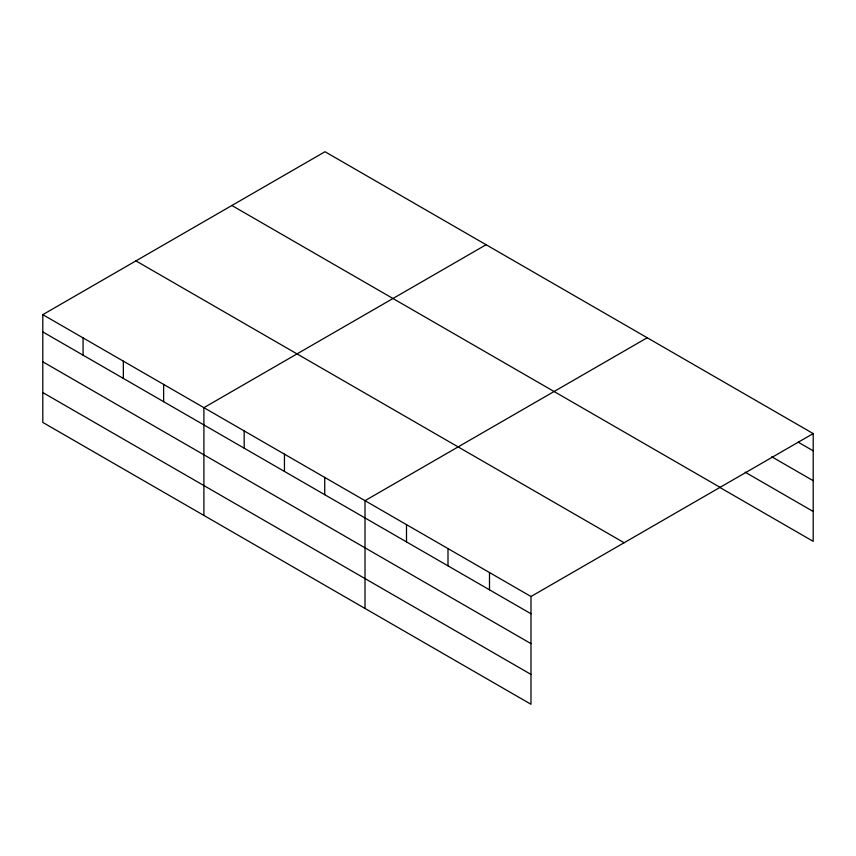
<?xml version="1.0" encoding="UTF-8"?>
<svg xmlns="http://www.w3.org/2000/svg" width="856" height="856" viewBox="0 0 856 856"><rect width="100%" height="100%" fill="white"/><g stroke="black" fill="none" stroke-linecap="round" stroke-linejoin="round"><path stroke-width="1.28" d="M530.988 643.637L530.988 596.504L42.8 314.655L42.8 422.425L530.988 704.274L530.988 643.637L42.8 361.788M719.832 487.439L813.2 541.345L813.2 433.575L325.013 151.726L42.8 314.655M486.112 244.73L203.899 407.67L203.899 515.44M647.211 337.745L365.009 500.674L365.009 608.445M530.988 596.504L813.2 433.575M798.22 442.188L813.2 450.834M771.705 456.751L813.2 480.708M745.191 472.212L813.2 511.481M231.88 205.494L720.067 487.342M135.933 260.887L624.12 542.736M42.8 331.914L530.988 613.773M42.8 392.562L530.988 674.41M489.493 572.546L489.493 589.816M447.998 548.589L447.998 565.859M406.504 524.632L406.504 541.902M324.724 477.423L324.724 494.682M284.449 454.172L284.449 471.431M244.174 430.921L244.174 448.18M163.624 384.419L163.624 401.678M123.35 361.157L123.35 378.427M83.075 337.906L83.075 355.165"/></g></svg>
